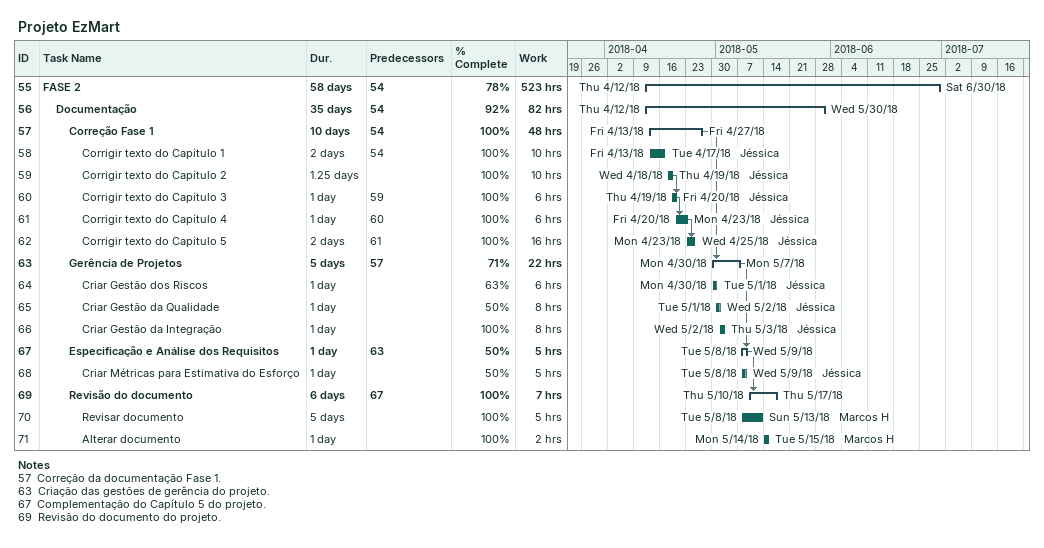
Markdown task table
Projeto EzMart

| ID | Level | Task | Duration | Start | Finish | Predecessors | Resources | % complete | Work (h) |
|---|---|---|---|---|---|---|---|---|---|
| 55 | 1 | **FASE 2** | 58d | 2018-04-12 | 2018-06-30 | 54 |  | 78 | 523 |
| 56 | 2 | **Documentação** | 35d | 2018-04-12 | 2018-05-30 | 54 |  | 92 | 82 |
| 57 | 3 | **Correção Fase 1** | 10d | 2018-04-13 | 2018-04-27 | 54 |  | 100 | 48 |
| 58 | 4 | Corrigir texto do Capítulo 1 | 2d | 2018-04-13 | 2018-04-17 | 54 | Jéssica | 100 | 10 |
| 59 | 4 | Corrigir texto do Capítulo 2 | 1.25d | 2018-04-18 | 2018-04-19 |  | Jéssica | 100 | 10 |
| 60 | 4 | Corrigir texto do Capítulo 3 | 1d | 2018-04-19 | 2018-04-20 | 59 | Jéssica | 100 | 6 |
| 61 | 4 | Corrigir texto do Capítulo 4 | 1d | 2018-04-20 | 2018-04-23 | 60 | Jéssica | 100 | 6 |
| 62 | 4 | Corrigir texto do Capítulo 5 | 2d | 2018-04-23 | 2018-04-25 | 61 | Jéssica | 100 | 16 |
| 63 | 3 | **Gerência de Projetos** | 5d | 2018-04-30 | 2018-05-07 | 57 |  | 71 | 22 |
| 64 | 4 | Criar Gestão dos Riscos | 1d | 2018-04-30 | 2018-05-01 |  | Jéssica | 63 | 6 |
| 65 | 4 | Criar Gestão da Qualidade | 1d | 2018-05-01 | 2018-05-02 |  | Jéssica | 50 | 8 |
| 66 | 4 | Criar Gestão da Integração | 1d | 2018-05-02 | 2018-05-03 |  | Jéssica | 100 | 8 |
| 67 | 3 | **Especificação e Análise dos Requisitos** | 1d | 2018-05-08 | 2018-05-09 | 63 |  | 50 | 5 |
| 68 | 4 | Criar Métricas para Estimativa do Esforço | 1d | 2018-05-08 | 2018-05-09 |  | Jéssica | 50 | 5 |
| 69 | 3 | **Revisão do documento** | 6d | 2018-05-10 | 2018-05-17 | 67 |  | 100 | 7 |
| 70 | 4 | Revisar documento | 5d | 2018-05-08 | 2018-05-13 |  | Marcos H | 100 | 5 |
| 71 | 4 | Alterar documento | 1d | 2018-05-14 | 2018-05-15 |  | Marcos H | 100 | 2 |

Notes
- 57: Correção da documentação Fase 1.
- 63: Criação das gestões de gerência do projeto.
- 67: Complementação do Capítulo 5 do projeto.
- 69: Revisão do documento do projeto.
